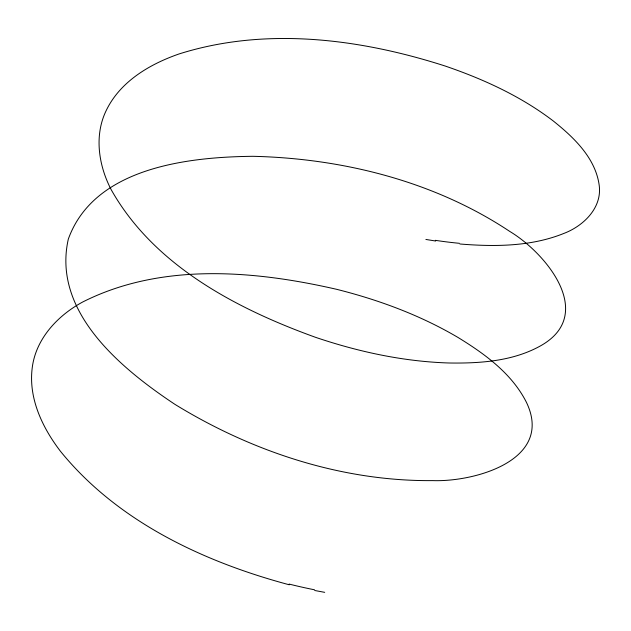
<?xml version="1.0" encoding="UTF-8"?>
<svg xmlns="http://www.w3.org/2000/svg" width="631" height="631" viewBox="0 0 631 631"><rect width="100%" height="100%" fill="white"/><g stroke="black" fill="none" stroke-linecap="round" stroke-linejoin="round"><path stroke-width="0.95" d="M459.904 243.992C494.657 246.824 531.026 246.666 563.838 233.438C583.202 226.087 601.966 208.214 599.276 185.837C595.759 158.2 573.934 137.487 553.253 120.963C520.938 96.291 483.52 79.135 445.21 66.042C360.143 38.688 265.667 26.549 179.046 53.958C149.784 64.11 120.269 81.454 106.316 110.315C93.916 135.539 98.625 165.748 111.308 189.884C154.082 265.651 236.396 308.701 315.5 337.309C358.597 351.869 403.627 361.61 449.201 362.999C480.104 363.456 512.703 361.271 540.286 345.993C596.618 314.703 546.478 253.449 509.753 231.419C434.349 181.263 342.838 158.42 252.96 156.307C187.652 156.985 94.153 167.523 68.329 239.07C51.845 311.864 121.373 368.772 174.961 404.376C252.006 451.701 341.899 481.5 432.85 480.609C474.709 482.1 553.915 460.102 526.546 402.562C512.088 373.678 484.853 353.912 457.964 337.435C420.341 315.255 378.979 299.938 336.702 289.329C253.851 270.313 160.913 262.464 82.677 302.012C57.602 315.555 35.549 339.028 32.165 368.346C28.442 398.611 42.545 427.873 60.497 451.331C117.469 521.561 203.505 561.835 289.258 584.779M435.69 241.034L425.893 239.449M324.697 592.343L314.782 590.506M314.506 589.788A255.413 112.736 21.3 0 1 289.116 584.069M459.415 243.306A255.413 109.163 20.8 0 1 435.295 240.324"/></g></svg>
